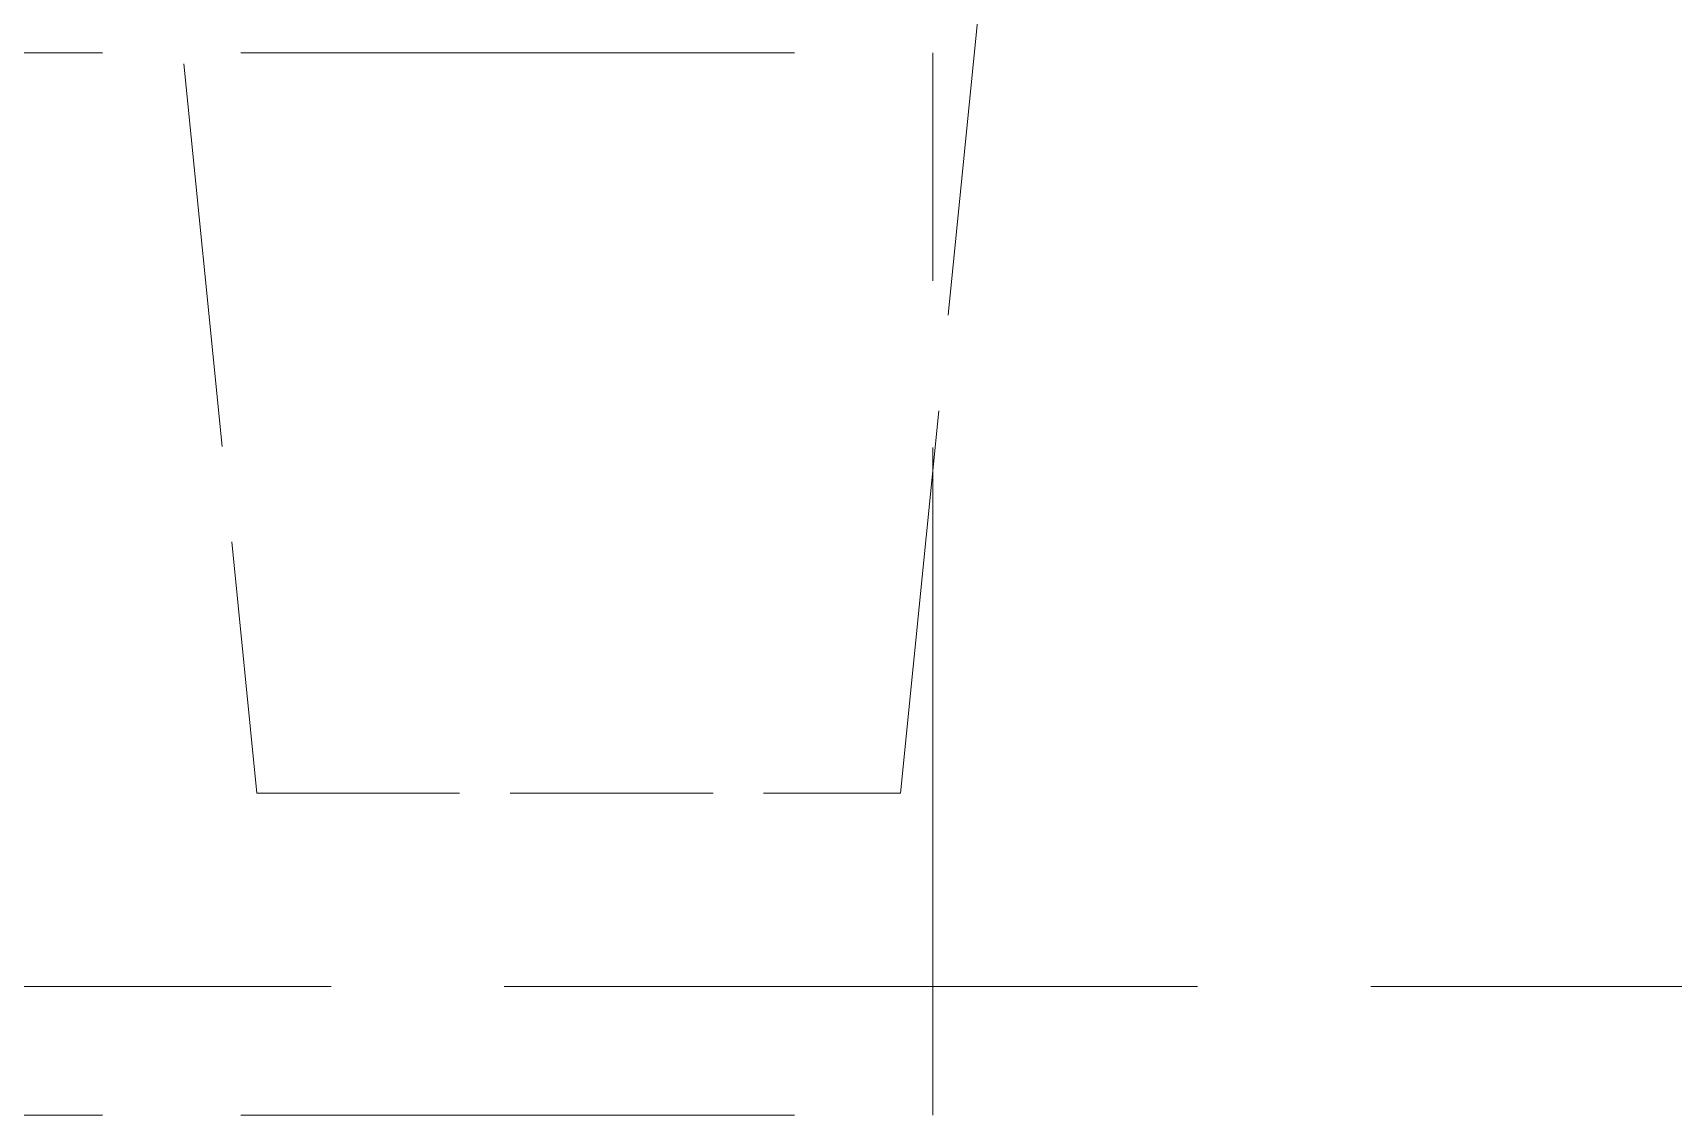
# Model space of a CAD drawing. Header units: millimetres. Extents: x 0 to 5945, y 0 to 4205.
# Drawn here: x 1960.4 to 1985.88, y 2181.96 to 2198.77 of the extents above; entities that cross this region are included whole.
import ezdxf

# ---------------------------------------------------------------- set-up
doc = ezdxf.new("R2010")
doc.units = ezdxf.units.MM
doc.header["$LTSCALE"] = 5
doc.linetypes.add('DASHED', pattern=[0.2067, 0.1654, -0.0413])
doc.layers.add('가려진 것(ISO)', color=2, linetype='DASHED', lineweight=18)

msp = doc.modelspace()

# ---------------------------------------------------------------- linework, layer by layer
at = {"layer": '가려진 것(ISO)', "ltscale": 7.218455}
for p, q in [((1962.001, 2205.707), (1963.876, 2186.957)), ((1973.876, 2186.957), (1975.751, 2205.707))]:
    msp.add_line(p, q, dxfattribs=at)
at = {"layer": '가려진 것(ISO)', "ltscale": 10.401548}
for p, q in [((1952.876, 2198.457), (1974.376, 2198.457)), ((1952.876, 2181.957), (1974.376, 2181.957))]:
    msp.add_line(p, q, dxfattribs=at)
at = {"layer": '가려진 것(ISO)', "ltscale": 12.539013}
msp.add_line((1974.376, 2181.957), (1974.376, 2198.457), dxfattribs=at)
at = {"layer": '가려진 것(ISO)', "ltscale": 3.809293}
msp.add_line((1963.876, 2186.957), (1973.876, 2186.957), dxfattribs=at)
at = {"layer": '가려진 것(ISO)', "ltscale": 13.025194}
msp.add_line((2018.876, 2183.957), (1668.876, 2183.957), dxfattribs=at)

doc.saveas('drawing.dxf')
